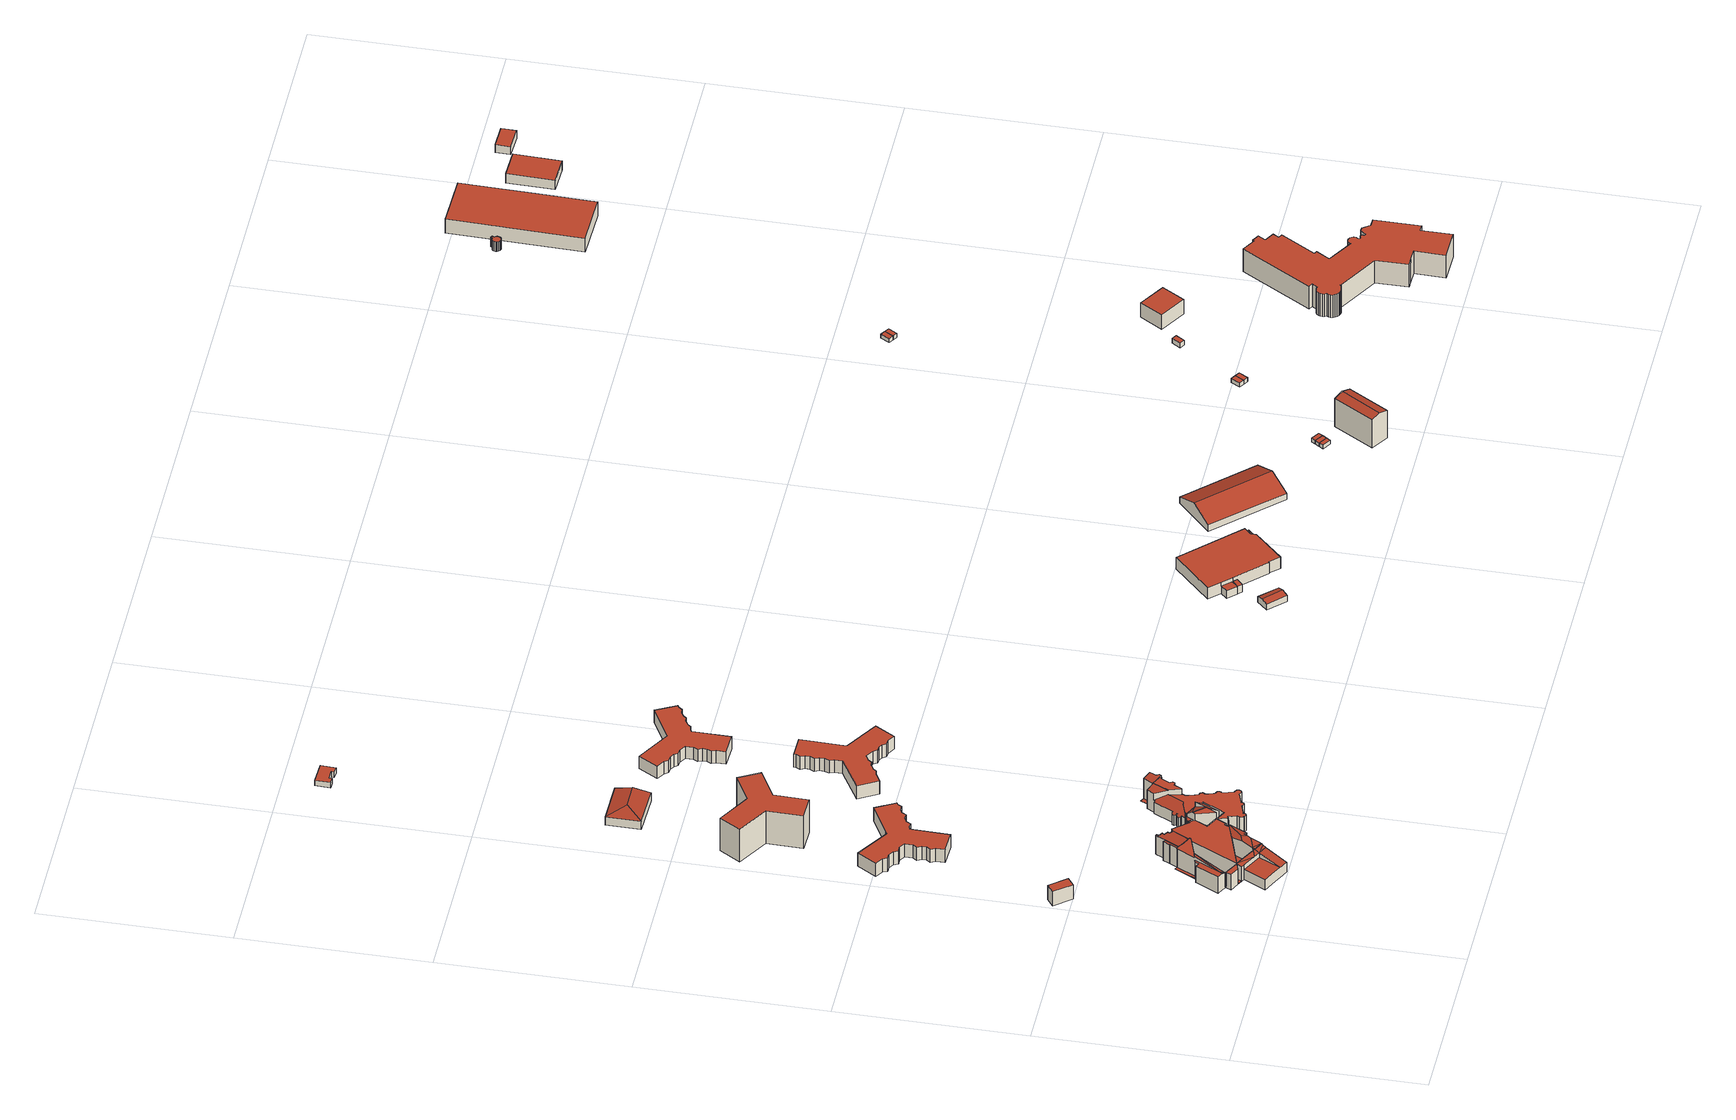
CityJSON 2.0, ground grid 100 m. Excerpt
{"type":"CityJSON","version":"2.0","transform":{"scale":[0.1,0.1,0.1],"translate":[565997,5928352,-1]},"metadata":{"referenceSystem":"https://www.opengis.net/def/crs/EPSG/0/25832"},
"CityObjects":{
"building1":{"type":"Building","attributes":{"Gemeindeschluessel":"02100137","Geometrietyp2DReferenz":"3000","function":"31001_2460","roofType":"1000","measuredHeight":9,"storeysAboveGround":1},"address":[{"country":"Germany","locality":"Hamburg","thoroughfareName":"Mengestraße","postcode":"21107"}],"geometry":[{"type":"Solid","lod":"2","boundaries":[[[[0,1,2,3]],[[4,5,6,7]],[[5,0,3,6]],[[4,1,0,5]],[[7,2,1,4]],[[6,3,2,7]]]],"semantics":{"surfaces":[{"type":"GroundSurface"},{"type":"RoofSurface"},{"type":"WallSurface"}],"values":[[0,1,2,2,2,2]]}}]},
"building2":{"type":"Building","attributes":{"name":"Bürgerhaus","Gemeindeschluessel":"02100137","Geometrietyp2DReferenz":"3000","function":"31001_3030","roofType":"1000","measuredHeight":14.18,"storeysAboveGround":3},"address":[{"country":"Germany","locality":"Hamburg","thoroughfareNumber":"20","thoroughfareName":"Mengestraße","postcode":"21107"}],"geometry":[{"type":"Solid","lod":"2","boundaries":[[[[8,9,10]],[[11,12,13,14]],[[15,8,16]],[[17,18,16,8,10]],[[19,20,21,22,23]],[[24,25,21,20]],[[26,27,28,29,30,31]],[[32,33,34,35,36]],[[37,24,20,38]],[[39,37,38,40]],[[40,38,41]],[[42,24,37]],[[43,44,45,46]],[[47,48,49,50,51]],[[52,53,44,43]],[[54,55,56]],[[57,58,59,49,48]],[[60,61,62,57,48,47]],[[63,64,65,66]],[[67,68,69,70]],[[71,72,73,74,75]],[[76,77,78,79,80,81,82,83,84,85,86,87,88,89,90,91,92,93,94,95]],[[96,97,98,99,100,101]],[[102,103,104,105,106]],[[107,108,109,110,111,112,113,114,115,116,117,118,119,120]],[[121,122,123,124,125,126,102,117]],[[127,128,129,130]],[[131,132,133,134,135,136,137,134,138,139,140]],[[141,142,143,138]],[[144,145,146]],[[147,148,149,150]],[[151,152,130,129]],[[153,9,8]],[[12,11,154,155]],[[11,14,156,154]],[[15,16,157,158]],[[159,35,34]],[[22,21,160,161]],[[162,163,55,164]],[[163,165,56,55]],[[166,162,164,167]],[[168,169,170]],[[163,171,157,172,55]],[[29,28,173,174]],[[28,27,175,173]],[[176,177,26,31]],[[178,179,180,181]],[[179,182,183,180]],[[182,184,185,183]],[[184,186,187,185]],[[33,188,34]],[[24,42,189,190]],[[46,45,37,39]],[[44,53,51,50]],[[191,192,193,194]],[[192,195,196,193]],[[165,197,54,56]],[[198,199,138,143]],[[199,200,139,138]],[[59,58,201,166]],[[200,202,140,139]],[[202,203,131,140]],[[204,205,206,207]],[[62,61,208,209]],[[61,60,210,208]],[[66,65,142,141]],[[70,69,199,138,134]],[[211,74,68,67]],[[212,213,135,134]],[[214,212,134,133]],[[215,216,217,218]],[[216,219,220,217]],[[221,76,95]],[[94,93,222,223]],[[93,92,224,222]],[[92,91,225,224]],[[91,90,226,225]],[[90,89,227,226]],[[89,88,228,227]],[[88,87,229,228]],[[87,86,230,229]],[[86,85,231,230]],[[85,84,232,231]],[[84,83,233,232]],[[83,82,234,233]],[[82,81,235,234]],[[81,80,236,235]],[[78,77,237,238]],[[77,76,237]],[[98,75,99]],[[101,100,137,136]],[[239,240,241,242]],[[240,243,244,241]],[[243,245,246,244]],[[245,247,248,246]],[[247,249,250,248]],[[249,251,252,250]],[[251,253,254,252]],[[253,255,256,254]],[[255,257,258,256]],[[257,259,260,258]],[[259,261,262,260]],[[263,264,146,145]],[[265,97,96]],[[266,267,268,269]],[[267,270,271,268]],[[270,272,273,271]],[[272,274,275,273]],[[274,276,277,275]],[[278,279,280,281]],[[279,282,283,280]],[[282,284,285,283]],[[284,286,287,285]],[[286,288,289,287]],[[288,290,291,289]],[[104,103,292,293]],[[103,102,150,149]],[[294,295,296,297]],[[295,298,299,296]],[[298,300,301,299]],[[300,302,303,301]],[[302,304,305,303]],[[118,117,102]],[[116,115,306,307]],[[115,114,308,306]],[[114,113,309,308]],[[113,112,310,309]],[[112,111,311,310]],[[111,110,312,311]],[[110,109,313,312]],[[109,108,314,313]],[[107,120,263,145,144]],[[125,124,315,316]],[[124,123,317,315]],[[123,122,318,317]],[[121,117,116]],[[319,320,321,322]],[[323,214,133,132]],[[324,325,326,327]],[[328,329,330,155,331,17,10,9,153,332,333,334]],[[335,336,19,23,337,338,339,340,341]],[[342,343,344,291,290,345,346,347,239,242]],[[348,349,350,351,352,353,354,210,60,47,51,53,52,43,46,39,40,41,32,36,355]],[[356,357,358,359,360,325,324,361,261,259,257,255,253,251,249,247,245,243,240,239,347,346,345,290,288,286,284,282,279,278,362,276,274,272,270,267,266,363,304,302,300,298,295,294,364,365,264,263,238,237,76,221,219,216,215,366,367,97,265,368,213,212,214,323,369]],[[317,318,307,306,308,309,310,311,312,313,314,370,371,372,373,297,296,299,301,303,305,374,269,268,271,273,275,277,375,281,280,283,285,287,289,291,344,343,342,242,241,244,246,248,250,252,254,256,258,260,262,376,327,326,377,378,379,380,381,382,383,384,207,206,385,386,209,208,210,354,353,352,351,350,349,348,355,387,388,340,339,338,337,389,390,391,330,329,328,334,333,392,393,394,395,396,397,398,399,400,174,173,175,401,402,403,322,321,404,181,180,183,185,187,405,194,193,196,406,407,408,409,410,411,412,413,218,217,220,414,223,222,224,225,226,227,228,229,230,231,232,233,234,235,236,415,293,292,416,417,316,315]],[[201,205,204,203,202,200,199,198,418,419,195,192,191,420,197,165,163,162,166]],[[154,156,161,160,421,190,189,422,167,164,55,172,423,331,155]],[[389,337,23,22,161,156,14,13,391,390]],[[387,355,36,35,159,424,341,340,388]],[[188,33,32,41,38,20,19,336,425]],[[37,45,44,50,49,59,166,167,422,189,42]],[[62,209,386,385,206,205,201,58,57]],[[383,382,369,323,132,131,203,204,207,384]],[[146,264,365,372,371,370,314,108,107,144]],[[316,417,416,148,147,126,125]],[[307,318,122,121,116]],[[106,119,118,102,126,147,150,102]],[[238,263,120,119,106,105,79,78]],[[149,148,416,292,103]],[[278,281,375,277,276,362]],[[266,269,374,305,304,363]],[[294,297,373,372,365,364]],[[368,265,96,101,136,135,213]],[[360,359,378,377,326,325]],[[376,262,261,361,324,327]],[[381,380,357,356,369,382]],[[378,359,358,357,380,379]],[[79,105,104,293,415,236,80]],[[220,219,221,95,94,223,414]],[[98,97,367,366,71,75]],[[71,366,215,218,413,412,72]],[[137,100,99,211,67,70,134]],[[69,68,74,73,63,66,141,138,199]],[[412,411,410,64,63,73,72]],[[65,64,410,409,142]],[[198,143,142,409,408,407,418]],[[418,407,406,196,195,419]],[[420,191,194,405,187,186,426]],[[404,321,320,427,178,181]],[[428,319,322,403,402,429]],[[170,176,31,30,430,431]],[[177,429,402,401,175,27,26]],[[55,54,197,420,426,169,168,171,163]],[[24,190,421,160,21,25]],[[430,30,29,174,400,399,432]],[[399,398,397,128,127,433,432]],[[423,172,157,16,18,17,331]],[[8,15,158,433,127,130,152]],[[12,155,330,391,13]],[[151,129,128,397,396,395,434]],[[434,395,394,393,435,436]],[[437,435,393,392,333,332]],[[99,75,74,211]],[[169,426,186,184,182,179,178,427,320,319,428,429,177,176,170]],[[171,168,170,431,430,432,433,158,157]],[[159,34,188,425,336,335,341,424]],[[8,152,151,434,436,435,437,332,153]]]],"semantics":{"surfaces":[{"type":"RoofSurface"},{"type":"WallSurface"},{"type":"GroundSurface"}],"values":[[0,0,0,0,0,0,0,0,0,0,0,0,0,0,0,0,0,0,0,0,0,0,0,0,0,0,0,0,0,0,0,1,1,1,1,1,1,1,1,1,1,1,1,1,1,1,1,1,1,1,1,1,1,1,1,1,1,1,1,1,1,1,1,1,1,1,1,1,1,1,1,1,1,1,1,1,1,1,1,1,1,1,1,1,1,1,1,1,1,1,1,1,1,1,1,1,1,1,1,1,1,1,1,1,1,1,1,1,1,1,1,1,1,1,1,1,1,1,1,1,1,1,1,1,1,1,1,1,1,1,1,1,1,1,1,1,1,1,1,1,1,1,1,0,2,0,0,1,1,1,1,1,1,1,1,1,1,1,1,1,1,1,1,1,1,1,1,1,1,1,1,1,1,1,1,1,1,1,1,1,1,1,1,1,1,1,1,1,1,1,1,1,0,0,0,0,0]]}}]},
"building3":{"type":"Building","attributes":{"Gemeindeschluessel":"02100137","Geometrietyp2DReferenz":"3000","function":"31001_1020","roofType":"1000","measuredHeight":8.26,"storeysAboveGround":2},"address":[{"country":"Germany","locality":"Hamburg","thoroughfareName":"Hermann-Westphal-Straße","postcode":"21107"}],"geometry":[{"type":"Solid","lod":"2","boundaries":[[[[438,439,440,441]],[[442,443,444,445]],[[443,446,447,444]],[[446,448,449,447]],[[448,438,441,449]],[[450,451,452,453]],[[454,455,456,457]],[[455,458,459,456]],[[460,461,462,463]],[[461,454,457,462]],[[464,465,466,467]],[[468,469,470,471]],[[472,473,474,475]],[[471,440,439,468]],[[476,477,478,479]],[[473,480,481,474]],[[482,483,484,485,486,487,488,475,474,481,463,462,457,456,459,467,466,489,453,452,445,444,447,449,441,440,471,470,477,476,490]],[[450,491,465,464,458,455,454,461,460,480,473,472,492,493,494,495,496,497,498,499,479,478,469,468,439,438,448,446,443,442,451]],[[460,463,481,480]],[[478,477,470,469]],[[472,475,488,492]],[[497,483,482,498]],[[498,482,490,499]],[[499,490,476,479]],[[495,485,484,496]],[[496,484,483,497]],[[494,486,485,495]],[[492,488,487,493]],[[493,487,486,494]],[[491,489,466,465]],[[464,467,459,458]],[[450,453,489,491]],[[442,445,452,451]]]],"semantics":{"surfaces":[{"type":"WallSurface"},{"type":"GroundSurface"},{"type":"RoofSurface"}],"values":[[0,0,0,0,0,0,0,0,0,0,0,0,0,0,0,0,1,2,0,0,0,0,0,0,0,0,0,0,0,0,0,0,0]]}}]},
"building4":{"type":"Building","attributes":{"Gemeindeschluessel":"02100137","Geometrietyp2DReferenz":"3000","function":"31001_1020","roofType":"1000","measuredHeight":20.59,"storeysAboveGround":5},"address":[{"country":"Germany","locality":"Hamburg","thoroughfareName":"Hermann-Westphal-Straße","postcode":"21107"}],"geometry":[{"type":"Solid","lod":"2","boundaries":[[[[500,501,502,503]],[[504,505,506,507]],[[508,509,510,511]],[[507,506,512,503,502,513,511,510,514]],[[505,504,515,509,508,516,501,500,517]],[[516,513,502,501]],[[500,503,512,517]],[[517,512,506,505]],[[504,507,514,515]],[[508,511,513,516]],[[515,514,510,509]]]],"semantics":{"surfaces":[{"type":"WallSurface"},{"type":"GroundSurface"},{"type":"RoofSurface"}],"values":[[0,0,0,1,2,0,0,0,0,0,0]]}}]},
"building5":{"type":"Building","attributes":{"Gemeindeschluessel":"02100137","Geometrietyp2DReferenz":"3000","function":"31001_2500","roofType":"3200","measuredHeight":6.82,"storeysAboveGround":1},"address":[{"country":"Germany","locality":"Hamburg","thoroughfareName":"Hermann-Westphal-Straße","postcode":"21107"}],"geometry":[{"type":"Solid","lod":"2","boundaries":[[[[518,519,520]],[[521,520,519,522]],[[521,523,518,520]],[[519,518,524,525]],[[522,519,525,526]],[[518,523,527,524]],[[525,524,527,526]],[[527,523,521,522,526]]]],"semantics":{"surfaces":[{"type":"RoofSurface"},{"type":"WallSurface"},{"type":"GroundSurface"}],"values":[[0,0,0,1,1,1,2,1]]}}]},
"building6":{"type":"Building","attributes":{"Geometrietyp2DReferenz":"3000","Gemeindeschluessel":"02100137","function":"31001_1020","roofType":"1000","measuredHeight":8.13,"storeysAboveGround":2},"address":[{"country":"Germany","locality":"Hamburg","thoroughfareName":"Hermann-Westphal-Straße","postcode":"21107"}],"geometry":[{"type":"Solid","lod":"2","boundaries":[[[[528,529,530,531]],[[529,532,533,530]],[[532,534,535,533]],[[534,536,537,535]],[[538,539,540,541]],[[539,542,543,540]],[[544,545,546,547]],[[548,544,547,549]],[[550,551,552,553]],[[551,554,555,552]],[[554,556,557,555]],[[556,558,559,557]],[[558,560,561,559]],[[560,562,563,561]],[[564,550,553,565]],[[566,567,568,569]],[[570,571,572,573]],[[571,574,575,572]],[[574,576,577,575]],[[576,578,579,577]],[[578,580,581,579]],[[568,582,541,540,543,531,530,533,535,537,583,549,547,546,565,553,552,555,557,559,561,563,584,573,572,575,577,579,581,569]],[[539,538,585,567,566,580,578,576,574,571,570,586,562,560,558,556,554,551,550,564,545,544,548,587,536,534,532,529,528,542]],[[587,583,537,536]],[[586,584,563,562]],[[570,573,584,586]],[[566,569,581,580]],[[564,565,546,545]],[[585,582,568,567]],[[548,549,583,587]],[[538,541,582,585]],[[528,531,543,542]]]],"semantics":{"surfaces":[{"type":"WallSurface"},{"type":"GroundSurface"},{"type":"RoofSurface"}],"values":[[0,0,0,0,0,0,0,0,0,0,0,0,0,0,0,0,0,0,0,0,0,1,2,0,0,0,0,0,0,0,0,0]]}}]},
"building7":{"type":"Building","attributes":{"Gemeindeschluessel":"02100137","Geometrietyp2DReferenz":"3000","function":"31001_3210","roofType":"1000","measuredHeight":3.29,"storeysAboveGround":1},"address":[{"country":"Germany","locality":"Hamburg","thoroughfareName":"Perlstieg","postcode":"21107"}],"geometry":[{"type":"Solid","lod":"2","boundaries":[[[[588,589,590,591,592,593,594,595]],[[596,597,598,599,600,601,602,603]],[[594,593,596,603]],[[593,592,597,596]],[[592,591,598,597]],[[591,590,599,598]],[[590,589,600,599]],[[589,588,601,600]],[[588,595,602,601]],[[595,594,603,602]]]],"semantics":{"surfaces":[{"type":"RoofSurface"},{"type":"GroundSurface"},{"type":"WallSurface"}],"values":[[0,1,2,2,2,2,2,2,2,2]]}}]},
"building8":{"type":"Building","attributes":{"Gemeindeschluessel":"02100137","Geometrietyp2DReferenz":"3000","function":"31001_1020","roofType":"1000","measuredHeight":7.85,"storeysAboveGround":2},"address":[{"country":"Germany","locality":"Hamburg","thoroughfareName":"Hermann-Westphal-Straße","postcode":"21107"}],"geometry":[{"type":"Solid","lod":"2","boundaries":[[[[604,605,606,607]],[[608,609,610,611]],[[609,612,613,610]],[[612,614,615,613]],[[614,604,607,615]],[[616,617,618,619]],[[620,621,622,623]],[[621,624,625,622]],[[626,627,628,629]],[[627,630,631,628]],[[630,620,623,631]],[[632,633,634,635]],[[636,637,638,639]],[[640,641,642,643]],[[641,644,645,642]],[[646,647,648,649]],[[647,650,651,648]],[[650,652,653,651]],[[652,654,655,653]],[[654,656,657,655]],[[656,658,659,657]],[[642,645,639,638,629,628,631,623,622,625,635,634,660,619,618,611,610,613,615,607,606,661,649,648,651,653,655,657,659,643]],[[616,662,633,632,624,621,620,630,627,626,637,636,644,641,640,658,656,654,652,650,647,646,663,605,604,614,612,609,608,617]],[[663,661,606,605]],[[626,629,638,637]],[[646,649,661,663]],[[640,643,659,658]],[[636,639,645,644]],[[662,660,634,633]],[[632,635,625,624]],[[616,619,660,662]],[[608,611,618,617]]]],"semantics":{"surfaces":[{"type":"WallSurface"},{"type":"GroundSurface"},{"type":"RoofSurface"}],"values":[[0,0,0,0,0,0,0,0,0,0,0,0,0,0,0,0,0,0,0,0,0,1,2,0,0,0,0,0,0,0,0,0]]}}]},
"building9":{"type":"Building","attributes":{"Gemeindeschluessel":"02100137","Geometrietyp2DReferenz":"3000","function":"31001_2140","roofType":"3100","measuredHeight":4.48,"storeysAboveGround":1},"address":[{"country":"Germany","locality":"Hamburg","thoroughfareName":"Dratelnstraße","postcode":"21109"}],"geometry":[{"type":"Solid","lod":"2","boundaries":[[[[664,665,666,667]],[[668,669,665,664]],[[667,666,670,671]],[[669,668,672,673]],[[668,664,667,671,672]],[[666,665,669,673,670]],[[673,672,671,670]]]],"semantics":{"surfaces":[{"type":"RoofSurface"},{"type":"WallSurface"},{"type":"GroundSurface"}],"values":[[0,0,1,1,1,1,2]]}}]},
"building10":{"type":"Building","attributes":{"Gemeindeschluessel":"02100137","Geometrietyp2DReferenz":"3000","function":"51009_1610","roofType":"1000","measuredHeight":4.96},"address":[{"country":"Germany","locality":"Hamburg","postcode":"21109"}],"geometry":[{"type":"Solid","lod":"2","boundaries":[[[[674,675,676,677]],[[678,679,680,681]],[[679,674,677,680]],[[678,675,674,679]],[[681,676,675,678]],[[680,677,676,681]]]],"semantics":{"surfaces":[{"type":"GroundSurface"},{"type":"RoofSurface"},{"type":"WallSurface"}],"values":[[0,1,2,2,2,2]]}}]},
"building11":{"type":"Building","attributes":{"Gemeindeschluessel":"02100137","Geometrietyp2DReferenz":"3000","function":"31001_2010","roofType":"1000","measuredHeight":7.12,"storeysAboveGround":1},"address":[{"country":"Germany","locality":"Hamburg","thoroughfareNumber":"27","thoroughfareName":"Dratelnstraße","postcode":"21109"}],"geometry":[{"type":"Solid","lod":"2","boundaries":[[[[682,683,684,685]],[[686,687,688,689]],[[685,684,690,691]],[[692,693,683,682]],[[694,695,696,697]],[[695,698,699,696]],[[698,700,701,699]],[[700,702,703,701]],[[702,704,705,703]],[[704,706,707,705]],[[706,708,709,707]],[[692,710,708,706,704,702,700,698,695,694,687,686,693]],[[691,690,711,689,688,697,696,699,701,703,705,707,709,712]],[[688,687,694,697]],[[709,708,710,712]],[[712,710,692,682,685,691]],[[690,684,683,693,711]],[[711,693,686,689]]]],"semantics":{"surfaces":[{"type":"RoofSurface"},{"type":"WallSurface"},{"type":"GroundSurface"}],"values":[[0,1,1,1,1,1,1,1,1,1,1,0,2,1,1,1,1,1]]}}]},
"building12":{"type":"Building","attributes":{"Gemeindeschluessel":"02100137","Geometrietyp2DReferenz":"3000","function":"51009_1610","roofType":"1000","measuredHeight":4.21},"address":[{"country":"Germany","locality":"Hamburg","postcode":"21109"}],"geometry":[{"type":"Solid","lod":"2","boundaries":[[[[713,714,715,716]],[[717,718,719,720]],[[718,713,716,719]],[[717,714,713,718]],[[720,715,714,717]],[[719,716,715,720]]]],"semantics":{"surfaces":[{"type":"GroundSurface"},{"type":"RoofSurface"},{"type":"WallSurface"}],"values":[[0,1,2,2,2,2]]}}]},
"building13":{"type":"Building","attributes":{"Gemeindeschluessel":"02100137","Geometrietyp2DReferenz":"3000","function":"31001_2010","roofType":"3100","measuredHeight":9.16,"storeysAboveGround":1},"address":[{"country":"Germany","locality":"Hamburg","thoroughfareNumber":"25","thoroughfareName":"Dratelnstraße","postcode":"21109"}],"geometry":[{"type":"Solid","lod":"2","boundaries":[[[[721,722,723,724]],[[725,726,722,721]],[[724,723,727,728]],[[726,725,729,730]],[[725,721,724,728,729]],[[723,722,726,730,727]],[[730,729,728,727]]]],"semantics":{"surfaces":[{"type":"RoofSurface"},{"type":"WallSurface"},{"type":"GroundSurface"}],"values":[[0,0,1,1,1,1,2]]}}]},
"building14":{"type":"Building","attributes":{"Gemeindeschluessel":"02100137","Geometrietyp2DReferenz":"3000","function":"31001_2460","roofType":"1000","measuredHeight":2.33,"storeysAboveGround":1},"address":[{"country":"Germany","locality":"Hamburg","thoroughfareName":"Dratelnstraße","postcode":"21109"}],"geometry":[{"type":"Solid","lod":"2","boundaries":[[[[731,732,733,734]],[[735,736,737,738]],[[736,731,734,737]],[[735,732,731,736]],[[738,733,732,735]],[[737,734,733,738]]]],"semantics":{"surfaces":[{"type":"GroundSurface"},{"type":"RoofSurface"},{"type":"WallSurface"}],"values":[[0,1,2,2,2,2]]}}]},
"building15":{"type":"Building","attributes":{"Gemeindeschluessel":"02100137","Geometrietyp2DReferenz":"3000","function":"31001_2460","roofType":"1000","measuredHeight":2.31,"storeysAboveGround":1},"address":[{"country":"Germany","locality":"Hamburg","thoroughfareName":"Dratelnstraße","postcode":"21109"}],"geometry":[{"type":"Solid","lod":"2","boundaries":[[[[732,739,740,733]],[[741,735,738,742]],[[735,732,733,738]],[[741,739,732,735]],[[742,740,739,741]],[[738,733,740,742]]]],"semantics":{"surfaces":[{"type":"GroundSurface"},{"type":"RoofSurface"},{"type":"WallSurface"}],"values":[[0,1,2,2,2,2]]}}]},
"building16":{"type":"Building","attributes":{"Gemeindeschluessel":"02100137","Geometrietyp2DReferenz":"3000","function":"31001_2460","roofType":"1000","measuredHeight":2.28,"storeysAboveGround":1},"address":[{"country":"Germany","locality":"Hamburg","thoroughfareName":"Dratelnstraße","postcode":"21109"}],"geometry":[{"type":"Solid","lod":"2","boundaries":[[[[739,743,744,740]],[[745,741,742,746]],[[741,739,740,742]],[[745,743,739,741]],[[746,744,743,745]],[[742,740,744,746]]]],"semantics":{"surfaces":[{"type":"GroundSurface"},{"type":"RoofSurface"},{"type":"WallSurface"}],"values":[[0,1,2,2,2,2]]}}]},
"building17":{"type":"Building","attributes":{"Gemeindeschluessel":"02100137","Geometrietyp2DReferenz":"3000","function":"31001_1010","roofType":"3100","measuredHeight":19.12,"storeysAboveGround":4},"address":[{"country":"Germany","locality":"Hamburg","thoroughfareNumber":"23","thoroughfareName":"Dratelnstraße","postcode":"21109"}],"geometry":[{"type":"Solid","lod":"2","boundaries":[[[[747,748,749,750]],[[751,749,748,752,753]],[[754,747,750,755,756]],[[750,749,751,755]],[[748,747,754,752]],[[751,753,756,755]],[[754,756,753,752]]]],"semantics":{"surfaces":[{"type":"GroundSurface"},{"type":"WallSurface"},{"type":"RoofSurface"}],"values":[[0,1,1,1,1,2,2]]}}]},
"building18":{"type":"Building","attributes":{"Gemeindeschluessel":"02100137","Geometrietyp2DReferenz":"3000","function":"31001_2460","roofType":"1000","measuredHeight":2.44,"storeysAboveGround":1},"address":[{"country":"Germany","locality":"Hamburg","thoroughfareName":"Dratelnstraße","postcode":"21109"}],"geometry":[{"type":"Solid","lod":"2","boundaries":[[[[757,758,759,760]],[[761,762,763,764]],[[762,757,760,763]],[[761,758,757,762]],[[764,759,758,761]],[[763,760,759,764]]]],"semantics":{"surfaces":[{"type":"GroundSurface"},{"type":"RoofSurface"},{"type":"WallSurface"}],"values":[[0,1,2,2,2,2]]}}]},
"building19":{"type":"Building","attributes":{"Gemeindeschluessel":"02100137","Geometrietyp2DReferenz":"3000","function":"31001_2460","roofType":"1000","measuredHeight":2.4,"storeysAboveGround":1},"address":[{"country":"Germany","locality":"Hamburg","thoroughfareName":"Dratelnstraße","postcode":"21109"}],"geometry":[{"type":"Solid","lod":"2","boundaries":[[[[765,757,760,766]],[[762,767,768,763]],[[767,765,766,768]],[[762,757,765,767]],[[763,760,757,762]],[[768,766,760,763]]]],"semantics":{"surfaces":[{"type":"GroundSurface"},{"type":"RoofSurface"},{"type":"WallSurface"}],"values":[[0,1,2,2,2,2]]}}]},
"building20":{"type":"Building","attributes":{"Gemeindeschluessel":"02100137","Geometrietyp2DReferenz":"3000","function":"31001_2460","roofType":"1000","measuredHeight":3,"storeysAboveGround":1},"address":[{"country":"Germany","locality":"Hamburg","thoroughfareName":"Dratelnstraße","postcode":"21109"}],"geometry":[{"type":"Solid","lod":"2","boundaries":[[[[769,770,771,772]],[[773,774,775,776]],[[774,769,772,775]],[[773,770,769,774]],[[776,771,770,773]],[[775,772,771,776]]]],"semantics":{"surfaces":[{"type":"GroundSurface"},{"type":"RoofSurface"},{"type":"WallSurface"}],"values":[[0,1,2,2,2,2]]}}]},
"building21":{"type":"Building","attributes":{"Gemeindeschluessel":"02100137","Geometrietyp2DReferenz":"3000","function":"31001_2460","roofType":"1000","measuredHeight":2.41,"storeysAboveGround":1},"address":[{"country":"Germany","locality":"Hamburg","thoroughfareName":"Dratelnstraße","postcode":"21109"}],"geometry":[{"type":"Solid","lod":"2","boundaries":[[[[777,778,779,780]],[[781,782,783,784]],[[782,777,780,783]],[[781,778,777,782]],[[784,779,778,781]],[[783,780,779,784]]]],"semantics":{"surfaces":[{"type":"GroundSurface"},{"type":"RoofSurface"},{"type":"WallSurface"}],"values":[[0,1,2,2,2,2]]}}]},
"building22":{"type":"Building","attributes":{"Gemeindeschluessel":"02100137","Geometrietyp2DReferenz":"3000","function":"31001_2460","roofType":"1000","measuredHeight":2.46,"storeysAboveGround":1},"address":[{"country":"Germany","locality":"Hamburg","thoroughfareName":"Dratelnstraße","postcode":"21109"}],"geometry":[{"type":"Solid","lod":"2","boundaries":[[[[785,786,787,788]],[[782,789,790,783]],[[789,785,788,790]],[[782,786,785,789]],[[783,787,786,782]],[[790,788,787,783]]]],"semantics":{"surfaces":[{"type":"GroundSurface"},{"type":"RoofSurface"},{"type":"WallSurface"}],"values":[[0,1,2,2,2,2]]}}]},
"building23":{"type":"Building","attributes":{"Gemeindeschluessel":"02100137","Geometrietyp2DReferenz":"3000","function":"31001_3210","roofType":"1000","measuredHeight":9,"storeysAboveGround":2},"address":[{"country":"Germany","locality":"Hamburg","thoroughfareNumber":"21","thoroughfareName":"Dratelnstraße","postcode":"21109"}],"geometry":[{"type":"Solid","lod":"2","boundaries":[[[[791,792,793,794]],[[795,796,797,798]],[[796,791,794,797]],[[795,792,791,796]],[[798,793,792,795]],[[797,794,793,798]]]],"semantics":{"surfaces":[{"type":"GroundSurface"},{"type":"RoofSurface"},{"type":"WallSurface"}],"values":[[0,1,2,2,2,2]]}}]},
"building24":{"type":"Building","attributes":{"name":"Staatliche Gewerbeschule Metalltechnik mit Technischem Gymnasium","Gemeindeschluessel":"02100137","Geometrietyp2DReferenz":"3000","function":"31001_3020","roofType":"1000","measuredHeight":14.32,"storeysAboveGround":3},"address":[{"country":"Germany","locality":"Hamburg","thoroughfareNumber":"24","thoroughfareName":"Dratelnstraße","postcode":"21109"}],"geometry":[{"type":"Solid","lod":"2","boundaries":[[[[799,800,801,802,803,804,805,806,807,808,809,810,811,812,813,814,815,816,817,818,819,820,821,822,823,824,825,826,827,828,829,830,831,832,833,834,835,836,837,838,839,840,841,842,843,844,845,846,847,848,849,850,851,852,853,854,855,856,857,858,859,860,861,862,863,864,865]],[[866,867,868,869,870,871,872,873,874,875,876,877,878,879,880,881,882,883,884,885,886,887,888,889,890,891,892,893,894,895,896,897,898,899,900,901,902,903,904,905,906,907,908,909,910,911,912,913,914,915,916,917,918,919,920,921,922,923,924,925,926,927,928,929,930,931,932]],[[930,799,865,931]],[[929,800,799,930]],[[928,801,800,929]],[[927,802,801,928]],[[926,803,802,927]],[[925,804,803,926]],[[924,805,804,925]],[[923,806,805,924]],[[922,807,806,923]],[[921,808,807,922]],[[920,809,808,921]],[[919,810,809,920]],[[918,811,810,919]],[[917,812,811,918]],[[916,813,812,917]],[[915,814,813,916]],[[914,815,814,915]],[[913,816,815,914]],[[912,817,816,913]],[[911,818,817,912]],[[910,819,818,911]],[[909,820,819,910]],[[908,821,820,909]],[[907,822,821,908]],[[906,823,822,907]],[[905,824,823,906]],[[904,825,824,905]],[[903,826,825,904]],[[902,827,826,903]],[[901,828,827,902]],[[900,829,828,901]],[[899,830,829,900]],[[898,831,830,899]],[[897,832,831,898]],[[896,833,832,897]],[[895,834,833,896]],[[894,835,834,895]],[[893,836,835,894]],[[892,837,836,893]],[[891,838,837,892]],[[890,839,838,891]],[[889,840,839,890]],[[888,841,840,889]],[[887,842,841,888]],[[886,843,842,887]],[[885,844,843,886]],[[884,845,844,885]],[[883,846,845,884]],[[882,847,846,883]],[[881,848,847,882]],[[880,849,848,881]],[[879,850,849,880]],[[878,851,850,879]],[[877,852,851,878]],[[876,853,852,877]],[[875,854,853,876]],[[874,855,854,875]],[[873,856,855,874]],[[872,857,856,873]],[[871,858,857,872]],[[870,859,858,871]],[[869,860,859,870]],[[868,861,860,869]],[[867,862,861,868]],[[866,863,862,867]],[[932,864,863,866]],[[931,865,864,932]]]],"semantics":{"surfaces":[{"type":"GroundSurface"},{"type":"RoofSurface"},{"type":"WallSurface"}],"values":[[0,1,2,2,2,2,2,2,2,2,2,2,2,2,2,2,2,2,2,2,2,2,2,2,2,2,2,2,2,2,2,2,2,2,2,2,2,2,2,2,2,2,2,2,2,2,2,2,2,2,2,2,2,2,2,2,2,2,2,2,2,2,2,2,2,2,2,2,2]]}}]},
"building25":{"type":"Building","attributes":{"Gemeindeschluessel":"02100137","Geometrietyp2DReferenz":"3000","function":"51009_1610","roofType":"1000","measuredHeight":3},"address":[{"country":"Germany","locality":"Hamburg","postcode":"21109"}],"geometry":[{"type":"Solid","lod":"2","boundaries":[[[[933,934,935,936]],[[937,938,939,940]],[[938,933,936,939]],[[937,934,933,938]],[[940,935,934,937]],[[939,936,935,940]]]],"semantics":{"surfaces":[{"type":"GroundSurface"},{"type":"RoofSurface"},{"type":"WallSurface"}],"values":[[0,1,2,2,2,2]]}}]},
"building26":{"type":"Building","attributes":{"Gemeindeschluessel":"02100137","Geometrietyp2DReferenz":"3000","function":"31001_2140","roofType":"1000","measuredHeight":6.01,"storeysAboveGround":1},"address":[{"country":"Germany","locality":"Hamburg","thoroughfareName":"Rotenhäuser Straße","postcode":"21109"}],"geometry":[{"type":"Solid","lod":"2","boundaries":[[[[941,942,943,944]],[[942,945,946,943]],[[945,947,948,946]],[[947,949,950,948]],[[949,951,952,950]],[[953,954,955,956]],[[954,957,958,955]],[[957,959,960,958]],[[959,961,962,960]],[[961,963,964,962]],[[963,965,966,964]],[[965,967,968,966]],[[967,969,970,968]],[[969,971,972,970]],[[971,973,974,972]],[[973,941,944,974]],[[975,976,977,978]],[[976,953,956,977]],[[978,952,951,975]],[[978,977,956,955,958,960,962,964,966,968,970,972,974,944,943,946,948,950,952]],[[951,949,947,945,942,941,973,971,969,967,965,963,961,959,957,954,953,976,975]]]],"semantics":{"surfaces":[{"type":"WallSurface"},{"type":"GroundSurface"},{"type":"RoofSurface"}],"values":[[0,0,0,0,0,0,0,0,0,0,0,0,0,0,0,0,0,0,0,1,2]]}}]},
"building27":{"type":"Building","attributes":{"Gemeindeschluessel":"02100137","Geometrietyp2DReferenz":"3000","function":"31001_2140","roofType":"1000","measuredHeight":8.78,"storeysAboveGround":2},"address":[{"country":"Germany","locality":"Hamburg","thoroughfareName":"Rotenhäuser Straße","postcode":"21109"}],"geometry":[{"type":"Solid","lod":"2","boundaries":[[[[979,980,981,982,983]],[[984,985,986,987,988]],[[980,979,986,985]],[[979,983,987,986]],[[982,981,984,988]],[[981,980,985,984]],[[987,983,982,988]]]],"semantics":{"surfaces":[{"type":"RoofSurface"},{"type":"GroundSurface"},{"type":"WallSurface"}],"values":[[0,1,2,2,2,2,2]]}}]},
"building28":{"type":"Building","attributes":{"Gemeindeschluessel":"02100137","Geometrietyp2DReferenz":"3000","function":"51009_1610","roofType":"1000","measuredHeight":5.89},"address":[{"country":"Germany","locality":"Hamburg","postcode":"21109"}],"geometry":[{"type":"Solid","lod":"2","boundaries":[[[[989,990,991,992]],[[993,994,995,996]],[[991,990,993,996]],[[990,989,994,993]],[[989,992,995,994]],[[992,991,996,995]]]],"semantics":{"surfaces":[{"type":"RoofSurface"},{"type":"GroundSurface"},{"type":"WallSurface"}],"values":[[0,1,2,2,2,2]]}}]},
"building29":{"type":"Building","attributes":{"Gemeindeschluessel":"02100137","Geometrietyp2DReferenz":"3000","function":"51009_1610","roofType":"1000","measuredHeight":5.05},"address":[{"country":"Germany","locality":"Hamburg","postcode":"21109"}],"geometry":[{"type":"Solid","lod":"2","boundaries":[[[[997,998,999,1000]],[[1001,1002,1003,1004]],[[999,998,1001,1004]],[[998,997,1002,1001]],[[997,1000,1003,1002]],[[1000,999,1004,1003]]]],"semantics":{"surfaces":[{"type":"RoofSurface"},{"type":"GroundSurface"},{"type":"WallSurface"}],"values":[[0,1,2,2,2,2]]}}]}
},
"vertices":[
[5,1085,25],[47,1119,25],[119,1030,25],[77,996,25],[47,1119,115],[5,1085,115],[77,996,115],[119,1030,115],
[319,313,112],[308,291,108],[320,284,108],[402,239,105],[329,279,105],[315,250,105],[362,226,105],[386,446,135],[407,453,135],[321,284,108],[333,307,112],[407,202,101],[479,166,101],[403,239,108],[390,212,101],[407,203,101],[518,178,108],[460,209,108],[490,616,127],[477,622,128],[458,587,128],[460,586,128],[440,548,128],[452,542,127],[563,124,99],[515,148,99],[458,37,72],[455,31,70],[503,7,70],[527,173,108],[515,148,101],[575,147,108],[572,141,106],[563,124,101],[532,183,108],[576,150,112],[532,183,114],[527,173,112],[575,147,112],[618,231,117],[598,254,124],[562,242,124],[532,183,113],[605,207,113],[580,158,113],[605,207,114],[535,500,10],[532,495,10],[541,497,10],[684,328,114],[680,330,113],[592,302,113],[625,245,117],[641,236,113],[686,327,113],[719,552,104],[714,554,104],[682,543,104],[703,519,104],[754,459,149],[703,519,149],[694,503,149],[727,404,149],[734,548,120],[733,547,120],[719,552,122],[703,519,151],[786,522,120],[809,586,107],[820,589,112],[863,674,111],[840,741,84],[836,733,84],[827,737,79],[775,633,79],[770,635,76],[760,632,72],[756,623,72],[759,613,76],[764,611,79],[761,606,79],[757,609,76],[747,606,72],[742,596,72],[745,587,76],[750,584,79],[740,564,79],[741,563,79],[844,493,98],[833,498,107],[786,522,148],[757,464,148],[754,459,148],[800,406,98],[904,756,137],[884,766,132],[859,778,126],[840,741,126],[863,674,137],[887,611,140],[907,651,140],[912,649,140],[923,652,140],[928,662,140],[924,673,140],[919,675,140],[945,726,140],[950,723,140],[961,727,140],[924,746,140],[904,756,140],[863,674,140],[883,610,140],[961,727,146],[966,737,146],[962,748,145],[958,750,144],[976,787,144],[931,809,137],[436,545,10],[423,551,10],[366,440,10],[386,446,10],[699,350,10],[714,341,10],[744,351,10],[727,404,10],[784,375,10],[800,406,10],[754,459,10],[694,503,10],[661,437,10],[726,404,10],[703,519,10],[682,543,10],[681,542,10],[887,611,10],[883,610,10],[884,607,10],[931,809,10],[911,820,10],[884,766,10],[904,756,10],[366,440,112],[386,446,112],[308,291,112],[402,239,10],[329,279,10],[362,226,10],[407,453,125],[386,446,125],[455,31,72],[403,239,10],[390,212,10],[403,240,109],[532,495,109],[403,240,10],[541,497,109],[592,302,109],[592,302,10],[535,500,125],[535,500,114],[470,532,125],[532,495,125],[407,453,10],[458,587,9],[460,586,9],[477,622,9],[452,542,128],[490,616,128],[521,653,127],[548,641,122],[548,641,9],[521,653,9],[542,629,122],[542,629,9],[566,617,118],[566,617,9],[561,607,118],[561,607,9],[515,148,72],[532,183,10],[518,178,10],[584,595,109],[592,601,109],[592,601,9],[584,595,9],[604,605,109],[604,605,9],[535,500,109],[681,542,109],[694,503,109],[661,437,109],[680,330,109],[726,404,109],[699,350,109],[689,355,109],[678,332,109],[678,332,9],[689,355,9],[641,236,9],[686,327,9],[625,245,9],[754,459,151],[727,404,107],[784,375,107],[744,351,107],[735,549,107],[738,549,107],[738,549,9],[735,549,9],[744,561,107],[744,561,9],[741,563,107],[750,584,9],[740,564,9],[745,587,9],[742,596,9],[747,606,9],[757,609,9],[761,606,9],[764,611,9],[759,613,9],[756,623,9],[760,632,9],[770,635,9],[775,633,9],[827,737,9],[836,733,9],[820,589,107],[863,674,107],[876,310,107],[878,305,107],[878,305,9],[876,310,9],[873,295,107],[873,295,9],[863,291,107],[863,291,9],[853,297,107],[853,297,9],[851,302,107],[851,302,9],[796,284,107],[796,284,9],[798,279,107],[798,279,9],[793,269,107],[793,269,9],[783,265,107],[783,265,9],[773,270,107],[773,270,9],[771,276,107],[771,276,9],[883,610,107],[884,607,107],[844,493,107],[923,444,107],[928,446,107],[928,446,9],[923,444,9],[938,441,107],[938,441,9],[942,430,107],[942,430,9],[937,420,107],[937,420,9],[931,418,107],[931,418,9],[951,358,107],[953,357,107],[953,357,9],[951,358,9],[967,350,107],[967,350,9],[971,338,107],[971,338,9],[965,326,107],[965,326,9],[953,322,107],[953,322,9],[937,330,107],[937,330,9],[884,766,9],[859,778,9],[897,524,107],[902,525,107],[902,525,9],[897,524,9],[912,521,107],[912,521,9],[916,510,107],[916,510,9],[911,500,107],[911,500,9],[905,498,107],[905,498,9],[950,723,9],[961,727,9],[945,726,9],[919,675,9],[924,673,9],[928,662,9],[923,652,9],[912,649,9],[907,651,9],[958,750,9],[976,787,9],[962,748,9],[966,737,9],[517,669,128],[527,665,127],[527,665,9],[517,669,9],[714,341,107],[767,275,107],[761,293,107],[761,293,9],[767,275,9],[320,284,9],[321,284,9],[329,279,9],[321,284,10],[276,308,112],[276,308,9],[308,291,9],[370,130,72],[407,202,72],[407,203,9],[407,202,9],[370,130,9],[347,85,9],[347,85,72],[880,311,9],[899,318,9],[918,324,9],[918,324,107],[899,318,107],[880,311,107],[563,124,9],[572,141,9],[575,147,9],[576,150,9],[580,158,9],[605,207,9],[618,231,9],[503,7,9],[745,349,107],[755,352,107],[762,331,107],[769,308,107],[762,295,107],[769,275,107],[933,413,107],[919,455,107],[882,569,107],[876,590,107],[734,548,107],[786,522,107],[800,406,107],[716,340,107],[887,611,9],[884,607,9],[876,590,9],[882,569,9],[919,455,9],[933,413,9],[769,275,9],[762,295,9],[769,308,9],[762,331,9],[755,352,9],[745,349,9],[716,340,9],[714,341,9],[699,350,9],[680,330,9],[684,328,9],[455,31,9],[420,49,9],[390,212,9],[362,226,9],[315,250,9],[338,430,9],[338,432,9],[340,431,9],[357,422,9],[366,440,9],[423,551,9],[436,545,9],[438,544,9],[440,548,9],[490,616,9],[492,615,9],[512,659,9],[522,654,9],[583,595,9],[662,537,9],[672,525,9],[681,542,9],[682,543,9],[714,554,9],[719,552,9],[733,547,9],[734,548,9],[741,563,9],[840,741,9],[911,820,9],[931,809,9],[672,525,109],[662,537,109],[583,595,109],[460,209,10],[562,242,10],[333,307,10],[420,49,72],[479,166,72],[583,595,114],[522,654,127],[512,659,128],[492,615,128],[440,548,125],[452,542,125],[438,544,125],[436,545,125],[357,422,112],[338,432,112],[340,431,112],[338,430,112],
[55,1984,113],[119,2086,113],[119,2086,30],[55,1984,30],[162,1917,113],[135,1933,113],[135,1933,30],[162,1917,30],[108,1933,113],[108,1933,30],[97,1957,113],[97,1957,30],[201,1893,113],[174,1892,113],[174,1892,30],[201,1893,30],[215,1740,113],[230,1762,113],[230,1762,30],[215,1740,30],[231,1786,113],[231,1786,30],[228,1668,113],[229,1716,113],[229,1716,30],[228,1668,30],[216,1809,113],[232,1831,113],[232,1831,30],[216,1809,30],[296,1975,113],[309,1982,113],[309,1982,30],[296,1975,30],[366,1877,113],[354,1870,113],[354,1870,30],[366,1877,30],[541,1972,30],[483,2077,30],[483,2077,113],[541,1972,113],[349,1665,113],[349,1665,30],[516,1942,30],[489,1944,30],[470,1934,30],[457,1910,30],[431,1912,30],[406,1899,30],[393,1875,30],[232,1873,30],[529,1966,30],[232,1873,113],[393,1875,113],[406,1899,113],[431,1912,113],[457,1910,113],[470,1934,113],[489,1944,113],[516,1942,113],[529,1966,113],
[65,2668,216],[131,2780,216],[131,2780,10],[65,2668,10],[357,2377,216],[227,2379,216],[227,2379,10],[357,2377,10],[458,2760,216],[520,2648,216],[520,2648,10],[458,2760,10],[231,2571,10],[307,2678,10],[360,2560,10],[360,2560,216],[307,2678,216],[231,2571,216],
[198,3369,80],[195,3187,80],[288,3277,97],[427,3275,97],[426,3183,80],[428,3366,80],[198,3369,29],[195,3187,29],[426,3183,29],[428,3366,29],
[780,2138,113],[766,2119,113],[766,2119,32],[780,2138,32],[741,2116,113],[741,2116,32],[692,2089,113],[692,2089,32],[631,2192,113],[631,2192,32],[844,2175,113],[829,2155,113],[829,2155,32],[844,2175,32],[805,2152,113],[805,2152,32],[802,2364,113],[813,2387,113],[813,2387,32],[802,2364,32],[812,2341,113],[812,2341,32],[803,2439,113],[814,2461,113],[814,2461,32],[803,2439,32],[815,2487,113],[815,2487,32],[805,2510,113],[805,2510,32],[816,2532,113],[816,2532,32],[816,2545,113],[816,2545,32],[935,2543,113],[935,2543,32],[813,2416,113],[813,2416,32],[927,2144,113],[913,2164,113],[913,2164,32],[927,2144,32],[1111,2189,113],[1049,2084,113],[1049,2084,32],[1111,2189,32],[1009,2108,113],[1009,2108,32],[984,2110,113],[984,2110,32],[970,2130,113],[970,2130,32],[951,2142,113],[951,2142,32],[870,2190,32],[811,2298,32],[930,2299,32],[870,2190,113],[930,2299,113],[811,2298,113],
[263,4768,57],[313,4767,57],[313,4752,57],[348,4750,57],[351,4831,57],[231,4835,57],[228,4754,57],[262,4753,57],[231,4835,24],[351,4831,24],[348,4750,24],[313,4752,24],[313,4767,24],[263,4768,24],[262,4753,24],[228,4754,24],
[594,3185,113],[654,3289,113],[654,3289,35],[594,3185,35],[700,3123,113],[676,3137,113],[676,3137,35],[700,3123,35],[651,3140,113],[651,3140,35],[637,3160,113],[637,3160,35],[739,3101,113],[715,3103,113],[715,3103,35],[739,3101,35],[762,2948,113],[772,2970,113],[772,2970,35],[762,2948,35],[773,2993,113],[773,2993,35],[892,2871,113],[771,2873,113],[771,2873,35],[892,2871,35],[772,2925,113],[772,2925,35],[763,3016,113],[774,3038,113],[774,3038,35],[763,3016,35],[907,3080,113],[895,3074,113],[895,3074,35],[907,3080,35],[969,3115,113],[946,3102,113],[946,3102,35],[969,3115,35],[931,3083,113],[931,3083,35],[1022,3285,113],[1081,3178,113],[1081,3178,35],[1022,3285,35],[1069,3171,113],[1069,3171,35],[1054,3151,113],[1054,3151,35],[1030,3149,113],[1030,3149,35],[1008,3137,113],[1008,3137,35],[993,3117,113],[993,3117,35],[775,3080,35],[838,3183,35],[775,3080,113],[838,3183,113],
[2583,433,75],[2495,520,75],[2468,493,65],[2556,407,65],[2609,460,65],[2521,547,65],[2468,493,30],[2556,407,30],[2609,460,30],[2521,547,30],
[2594,639,21],[2574,659,21],[2606,691,21],[2626,670,21],[2574,659,71],[2594,639,71],[2626,670,71],[2606,691,71],
[2606,690,71],[2560,737,71],[2528,705,71],[2573,659,71],[2504,794,95],[2707,994,95],[2707,994,24],[2504,794,24],[2528,705,24],[2573,659,24],[2606,690,95],[2560,737,95],[2911,788,95],[2913,790,95],[2913,790,24],[2911,788,24],[2996,705,95],[2996,705,24],[2962,671,95],[2962,671,24],[2962,640,95],[2962,640,24],[2810,489,95],[2810,489,24],[2761,538,95],[2761,538,24],[2759,536,95],[2759,536,24],[2606,691,95],[2560,737,24],[2606,691,24],
[2962,640,32],[2962,672,32],[2997,705,32],[3012,689,32],[2962,672,74],[2962,640,74],[3012,689,74],[2997,705,74],
[3427,652,124],[3108,982,124],[3014,891,72],[3332,561,72],[3521,743,72],[3203,1073,72],[3014,891,33],[3332,561,33],[3521,743,33],[3203,1073,33],
[3757,460,32],[3771,482,32],[3814,454,32],[3800,432,32],[3771,482,55],[3757,460,55],[3800,432,55],[3814,454,55],
[3786,505,32],[3829,477,32],[3786,505,55],[3829,477,55],
[3800,527,32],[3844,499,32],[3800,527,55],[3844,499,55],
[3809,225,32],[3940,438,32],[4028,379,32],[3900,167,32],[4028,379,209],[3940,438,209],[3985,408,224],[3809,225,209],[3900,167,208],[3854,196,224],
[4179,942,30],[4154,957,30],[4183,1004,30],[4207,989,30],[4154,957,55],[4179,942,55],[4207,989,55],[4183,1004,55],
[4203,927,30],[4232,974,30],[4203,927,55],[4232,974,55],
[4423,1287,30],[4399,1302,30],[4427,1349,30],[4452,1334,30],[4399,1302,60],[4423,1287,60],[4452,1334,60],[4427,1349,60],
[4179,2702,37],[4155,2717,37],[4183,2764,37],[4208,2749,37],[4155,2717,61],[4179,2702,61],[4208,2749,61],[4183,2764,61],
[4204,2688,36],[4179,2702,36],[4208,2749,36],[4232,2734,36],[4204,2688,61],[4232,2734,61],
[4666,1337,27],[4527,1422,27],[4600,1542,27],[4739,1457,27],[4527,1422,117],[4666,1337,117],[4739,1457,117],[4600,1542,117],
[5132,1075,16],[5137,1083,16],[5174,1062,16],[5151,1023,16],[5202,993,16],[5184,962,16],[5204,950,16],[5094,765,16],[5109,757,16],[5066,685,16],[5203,603,16],[5207,610,16],[5214,618,16],[5225,623,16],[5236,623,16],[5246,618,16],[5253,609,16],[5257,599,16],[5256,588,16],[5251,578,16],[5247,570,16],[5256,564,16],[5262,569,16],[5270,569,16],[5275,567,16],[5279,562,16],[5280,556,16],[5278,551,16],[5286,546,16],[5315,575,16],[5332,574,16],[5363,534,16],[5406,534,16],[5407,470,16],[5406,288,16],[5371,288,16],[5370,123,16],[5204,124,16],[5205,289,16],[5137,289,16],[5097,289,16],[5098,464,16],[4883,587,16],[4875,594,16],[4866,588,16],[4856,583,16],[4845,581,16],[4834,581,16],[4823,583,16],[4813,587,16],[4804,594,16],[4797,602,16],[4793,613,16],[4792,624,16],[4793,634,16],[4797,645,16],[4793,655,16],[4791,665,16],[4792,676,16],[4795,686,16],[4803,696,16],[4814,702,16],[4826,704,16],[4838,701,16],[4856,729,16],[4837,740,16],[5061,1117,16],[4856,729,159],[4838,701,159],[4826,704,159],[4814,702,159],[4803,696,159],[4795,686,159],[4792,676,159],[4791,665,159],[4793,655,159],[4797,645,159],[4793,634,159],[4792,624,159],[4793,613,159],[4797,602,159],[4804,594,159],[4813,587,159],[4823,583,159],[4834,581,159],[4845,581,159],[4856,583,159],[4866,588,159],[4875,594,159],[4883,587,159],[5098,464,159],[5097,289,159],[5137,289,159],[5205,289,159],[5204,124,159],[5370,123,159],[5371,288,159],[5406,288,159],[5407,470,159],[5406,534,159],[5363,534,159],[5332,574,159],[5315,575,159],[5286,546,159],[5278,551,159],[5280,556,159],[5279,562,159],[5275,567,159],[5270,569,159],[5262,569,159],[5256,564,159],[5247,570,159],[5251,578,159],[5256,588,159],[5257,599,159],[5253,609,159],[5246,618,159],[5236,623,159],[5225,623,159],[5214,618,159],[5207,610,159],[5203,603,159],[5066,685,159],[5109,757,159],[5094,765,159],[5204,950,159],[5184,962,159],[5202,993,159],[5151,1023,159],[5174,1062,159],[5137,1083,159],[5132,1075,159],[5061,1117,159],[4837,740,159],
[5203,603,21],[5066,685,21],[5072,694,21],[5207,610,21],[5066,685,51],[5203,603,51],[5207,610,51],[5072,694,51],
[4491,4759,90],[4493,4767,90],[4493,4767,30],[4491,4759,30],[4497,4774,90],[4497,4774,30],[4504,4778,90],[4504,4778,30],[4512,4780,90],[4512,4780,30],[4520,4780,90],[4520,4780,30],[4530,4774,90],[4535,4767,90],[4535,4767,30],[4530,4774,30],[4537,4759,90],[4537,4759,30],[4536,4751,90],[4536,4751,30],[4532,4744,90],[4532,4744,30],[4526,4738,90],[4526,4738,30],[4518,4735,90],[4518,4735,30],[4510,4735,90],[4510,4735,30],[4502,4738,90],[4502,4738,30],[4496,4743,90],[4496,4743,30],[4492,4751,90],[4492,4751,30],[4525,4789,90],[4535,4783,90],[4535,4783,30],[4525,4789,30],
[4587,5030,117],[4572,4324,117],[4862,4318,117],[4877,5024,117],[4607,5030,117],[4862,4318,29],[4572,4324,29],[4587,5030,29],[4607,5030,29],[4877,5024,29],
[5184,4808,89],[5027,4812,89],[5021,4563,89],[5177,4559,89],[5027,4812,30],[5184,4808,30],[5177,4559,30],[5021,4563,30],
[5383,4906,78],[5253,4910,78],[5250,4830,78],[5380,4825,78],[5253,4910,28],[5383,4906,28],[5380,4825,28],[5250,4830,28]
]}
